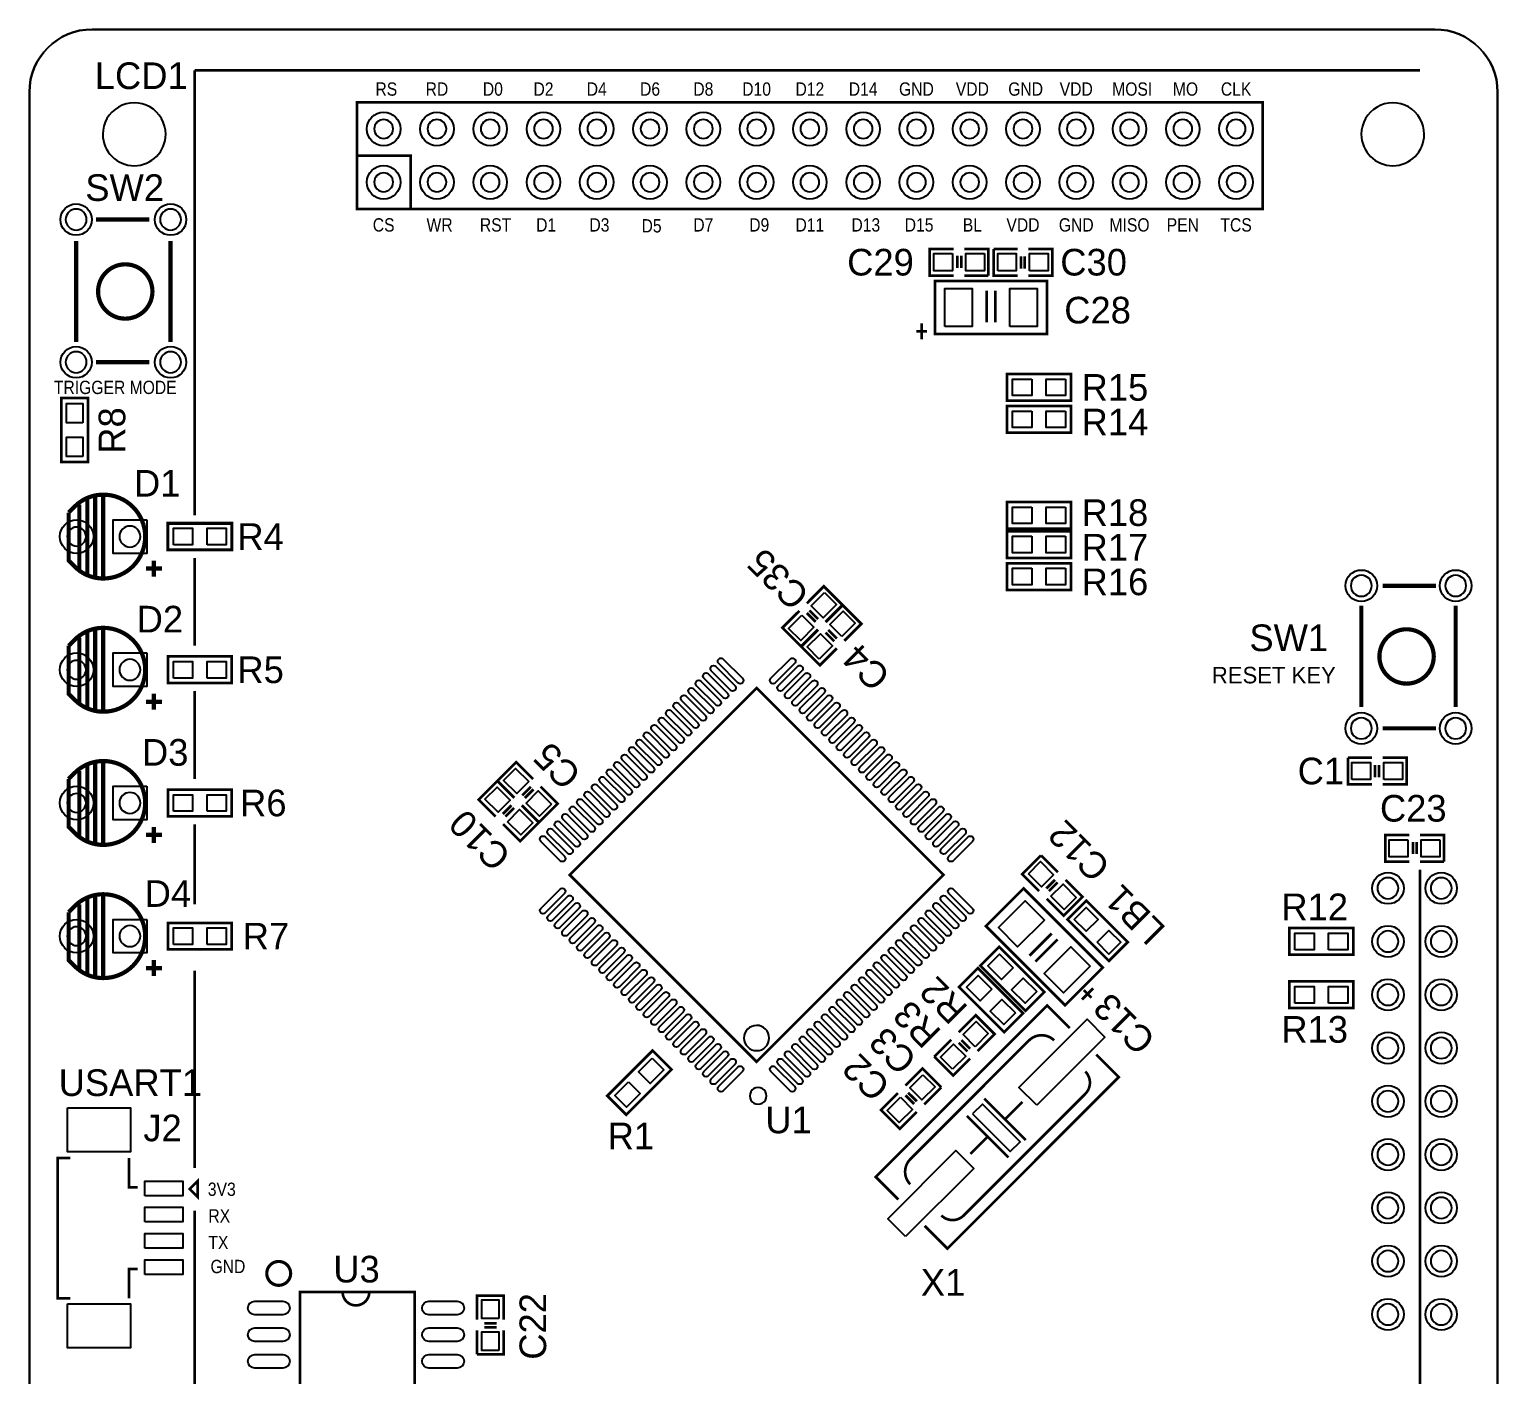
# Model space of a CAD drawing. Extents: x 0 to 70, y 0 to 100.
# Drawn here: x 0 to 70, y 35.9 to 100 of the extents above; entities that cross this region are included whole.
import ezdxf
from ezdxf.enums import TextEntityAlignment as Align

# ---------------------------------------------------------------- set-up
doc = ezdxf.new("R2010")
doc.units = 0
for name, color, linetype in [('BG_OUTLINE', 6, 'CONTINUOUS'), ('BO_SILKSCREEN_TOP', 7, 'CONTINUOUS'), ('PG_SILKSCREEN_TOP', 7, 'CONTINUOUS'), ('PIN_TOP', 12, 'CONTINUOUS'), ('RE_DISPLAY_TOP', 142, 'CONTINUOUS'), ('RE_SILKSCREEN_TOP', 7, 'CONTINUOUS')]:
    doc.layers.add(name, color=color, linetype=linetype)

msp = doc.modelspace()

# ---------------------------------------------------------------- linework, layer by layer
at = {"layer": 'BG_OUTLINE'}
for points in [[(2.99974, 99.9998, 0.414176), (0, 97.00006)], [(69.99986, 97.00006, 0.414185), (67.00012, 99.9998)], [(6.49986, 95.00108, 1.000127), (3.50012, 94.99854, 0.999873), (6.49986, 95.00108)], [(66.49974, 95.00108, 1.000127), (63.5, 94.99854, 0.999873), (66.49974, 95.00108)]]:
    msp.add_lwpolyline(points, format="xyb", dxfattribs=at)
msp.add_lwpolyline([(2.99974, 99.9998), (67.00012, 99.9998, -0.414185), (69.99986, 97.00006), (69.99986, 2.99974, -0.414172), (67.00012, 0), (2.99974, 0, -0.414163), (0, 2.99974), (0, 97.00006, -0.414176)], format="xyb", close=True, dxfattribs=at)
for points in [[(67.00012, 99.9998), (2.99974, 99.9998)], [(0, 97.00006), (0, 2.99974)], [(69.99986, 2.99974), (69.99986, 97.00006)]]:
    msp.add_lwpolyline(points, dxfattribs=at)
at = {"layer": 'PG_SILKSCREEN_TOP'}
for points, const_width in [([(7.874, 76.835), (7.874, 98.044)], 0.127), ([(7.874, 98.044), (66.294, 98.044)], 0.127), ([(15.621, 96.52), (58.801, 96.52), (58.801, 91.44), (15.621, 91.44), (15.621, 96.52)], 0.127), ([(15.621, 93.98), (18.18132, 93.98), (18.18132, 91.45016)], 0.127), ([(3.175, 90.932), (5.715, 90.932)], 0.20066), ([(2.23012, 85.09), (2.23012, 89.916)], 0.20066), ([(6.731, 89.916), (6.731, 85.09)], 0.20066), ([(44.069, 88.265), (42.926, 88.265), (42.926, 89.535), (44.069, 89.535)], 0.127), ([(44.2468, 88.6206), (44.2468, 89.2048)], 0.127), ([(44.4246, 88.6206), (44.4246, 89.2048)], 0.127), ([(44.577, 89.535), (45.72, 89.535), (45.72, 88.265)], 0.127), ([(47.117, 88.265), (45.974, 88.265), (45.974, 89.535)], 0.127), ([(45.974, 89.535), (47.117, 89.535)], 0.127), ([(47.2694, 89.1794), (47.2694, 88.5952)], 0.127), ([(47.4472, 89.1794), (47.4472, 88.5952)], 0.127), ([(47.625, 89.535), (48.768, 89.535), (48.768, 88.265), (47.625, 88.265)], 0.127), ([(45.72, 88.265), (44.577, 88.265)], 0.127), ([(43.18, 88.011), (48.514, 88.011), (48.514, 85.471), (43.18, 85.471), (43.18, 88.011)], 0.127), ([(45.64634, 87.5411), (45.64634, 86.03996)], 0.127), ([(46.04766, 87.5411), (46.04766, 86.03996)], 0.127), ([(42.291, 85.598), (42.799, 85.598)], 0.127), ([(42.545, 85.979), (42.545, 85.217)], 0.127), ([(5.715, 84.13242), (3.175, 84.13242)], 0.20066), ([(49.657, 82.296), (46.609, 82.296), (46.609, 83.566), (49.657, 83.566), (49.657, 82.296)], 0.127), ([(1.524, 79.375), (1.524, 82.423), (2.794, 82.423), (2.794, 79.375), (1.524, 79.375)], 0.127), ([(49.657, 80.772), (46.609, 80.772), (46.609, 82.042), (49.657, 82.042), (49.657, 80.772)], 0.127), ([(3.14198, 73.914), (3.14198, 77.724)], 0.20066), ([(3.52298, 73.82002), (3.52298, 77.81798)], 0.20066), ([(2.37998, 74.168), (2.37998, 77.343)], 0.20066), ([(2.76098, 74.041), (2.76098, 77.597)], 0.20066), ([(49.657, 76.2), (46.609, 76.2), (46.609, 77.47), (49.657, 77.47), (49.657, 76.2)], 0.127), ([(6.604, 76.454), (9.652, 76.454), (9.652, 75.184), (6.604, 75.184), (6.604, 76.454)], 0.1524), ([(49.657, 74.803), (46.609, 74.803), (46.609, 76.073), (49.657, 76.073), (49.657, 74.803)], 0.127), ([(6.31698, 74.295), (5.55498, 74.295)], 0.20066), ([(5.93598, 74.676), (5.93598, 73.914)], 0.20066), ([(7.874, 70.612), (7.874, 74.803)], 0.127), ([(49.657, 73.279), (46.609, 73.279), (46.609, 74.549), (49.657, 74.549), (49.657, 73.279)], 0.127), ([(37.06876, 72.63638), (37.87648, 73.44664), (38.77564, 72.54748)], 0.127), ([(64.516, 73.47458), (67.056, 73.47458)], 0.20066), ([(37.60724, 71.38162), (36.79952, 70.57136), (35.90036, 71.47052), (36.71062, 72.27824)], 0.127), ([(37.48278, 71.75754), (37.06876, 72.17156)], 0.127), ([(37.60724, 71.88454), (37.19322, 72.29602)], 0.127), ([(37.95776, 71.74738), (38.76548, 72.55764), (39.66464, 71.65848), (38.85438, 70.85076)], 0.127), ([(38.77564, 72.54748), (37.96538, 71.73976)], 0.127), ([(63.5, 67.691), (63.5, 72.517)], 0.20066), ([(68.00088, 72.517), (68.00088, 67.691)], 0.20066), ([(3.14198, 67.564), (3.14198, 71.374)], 0.20066), ([(3.52298, 67.47002), (3.52298, 71.46798)], 0.20066), ([(36.78936, 70.58152), (37.59962, 71.38924)], 0.127), ([(38.08222, 71.37146), (38.49624, 70.95744)], 0.127), ([(2.37998, 67.818), (2.37998, 70.993)], 0.20066), ([(2.76098, 67.691), (2.76098, 71.247)], 0.20066), ([(37.95776, 71.24446), (38.37178, 70.83298)], 0.127), ([(6.604, 70.104), (9.652, 70.104), (9.652, 68.834), (6.604, 68.834), (6.604, 70.104)], 0.127), ([(38.49624, 70.49262), (37.68852, 69.68236), (36.78936, 70.58152)], 0.127), ([(34.671, 68.59778), (25.76322, 59.69), (34.671, 50.78222), (43.57878, 59.69), (34.671, 68.59778)], 0.127), ([(6.31698, 67.945), (5.55498, 67.945)], 0.20066), ([(5.93598, 68.326), (5.93598, 67.564)], 0.20066), ([(7.874, 64.262), (7.874, 68.453)], 0.127), ([(67.056, 66.675), (64.516, 66.675)], 0.20066), ([(3.14198, 61.214), (3.14198, 65.024)], 0.20066), ([(3.52298, 61.12002), (3.52298, 65.11798)], 0.20066), ([(23.12162, 63.35776), (22.31136, 64.16548), (23.21052, 65.06464), (24.01824, 64.25438)], 0.127), ([(64.008, 64.008), (62.865, 64.008), (62.865, 65.278)], 0.127), ([(62.865, 65.278), (64.008, 65.278)], 0.127), ([(64.516, 65.278), (65.659, 65.278), (65.659, 64.008), (64.516, 64.008)], 0.127), ([(2.37998, 61.468), (2.37998, 64.643)], 0.20066), ([(2.76098, 61.341), (2.76098, 64.897)], 0.20066), ([(64.1604, 64.9224), (64.1604, 64.3382)], 0.127), ([(64.3382, 64.9224), (64.3382, 64.3382)], 0.127), ([(6.604, 63.754), (9.652, 63.754), (9.652, 62.484), (6.604, 62.484), (6.604, 63.754)], 0.127), ([(22.23262, 62.46876), (21.42236, 63.27648), (22.32152, 64.17564)], 0.127), ([(22.32152, 64.17564), (23.12924, 63.36538)], 0.127), ([(23.49754, 63.48222), (23.91156, 63.89624)], 0.127), ([(23.62454, 63.35776), (24.03602, 63.77178)], 0.127), ([(24.37638, 63.89624), (25.18664, 63.08852), (24.28748, 62.18936)], 0.127), ([(22.98446, 63.00724), (22.57298, 62.59322)], 0.127), ([(23.48738, 63.00724), (24.29764, 62.19952), (23.39848, 61.30036), (22.59076, 62.11062)], 0.127), ([(24.28748, 62.18936), (23.47976, 62.99962)], 0.127), ([(23.11146, 62.88278), (22.69744, 62.46876)], 0.127), ([(6.31698, 61.595), (5.55498, 61.595)], 0.20066), ([(5.93598, 61.976), (5.93598, 61.214)], 0.20066), ([(7.874, 58.293), (7.874, 62.103)], 0.127), ([(65.786, 60.325), (64.643, 60.325), (64.643, 61.595), (65.786, 61.595)], 0.127), ([(66.294, 61.595), (67.437, 61.595), (67.437, 60.325)], 0.127), ([(65.9638, 60.6806), (65.9638, 61.2648)], 0.127), ([(66.1416, 60.6806), (66.1416, 61.2648)], 0.127), ([(48.14062, 58.91276), (47.33036, 59.72048), (48.22952, 60.61964)], 0.127), ([(48.22952, 60.61964), (49.03724, 59.80938)], 0.127), ([(67.437, 60.325), (66.294, 60.325)], 0.127), ([(48.89246, 59.45124), (48.48098, 59.03722)], 0.127), ([(49.39538, 59.45124), (50.20564, 58.64352), (49.30648, 57.74436), (48.49876, 58.55462)], 0.127), ([(66.294, 59.944), (66.294, 28.194)], 0.127), ([(3.52298, 54.77002), (3.52298, 58.76798)], 0.20066), ([(49.37506, 53.47716), (45.60316, 57.24906), (47.39894, 59.04484), (51.17084, 55.27294), (49.37506, 53.47716)], 0.127), ([(49.01946, 59.32678), (48.60544, 58.91276)], 0.127), ([(2.37998, 55.118), (2.37998, 58.293)], 0.20066), ([(2.76098, 54.991), (2.76098, 58.547)], 0.20066), ([(3.14198, 54.864), (3.14198, 58.674)], 0.20066), ([(49.48936, 57.56148), (51.46548, 55.58536), (52.36464, 56.48452), (50.38852, 58.46064), (49.48936, 57.56148)], 0.127), ([(6.604, 57.404), (9.652, 57.404), (9.652, 56.134), (6.604, 56.134), (6.604, 57.404)], 0.127), ([(47.67834, 55.83682), (48.74006, 56.89854)], 0.127), ([(60.071, 57.15), (63.119, 57.15), (63.119, 55.88), (60.071, 55.88), (60.071, 57.15)], 0.127), ([(47.49038, 53.21046), (45.33646, 55.36438), (46.23562, 56.26354), (48.38954, 54.10962), (47.49038, 53.21046)], 0.127), ([(47.96282, 55.55234), (49.02454, 56.61406)], 0.127), ([(6.31698, 55.245), (5.55498, 55.245)], 0.20066), ([(5.93598, 55.626), (5.93598, 54.864)], 0.20066), ([(46.47438, 52.19446), (44.32046, 54.34838), (45.21962, 55.24754), (47.37354, 53.09362), (46.47438, 52.19446)], 0.127), ([(7.874, 45.72), (7.874, 55.118)], 0.127), ([(60.071, 54.61), (63.119, 54.61), (63.119, 53.34), (60.071, 53.34), (60.071, 54.61)], 0.127), ([(50.18278, 53.7464), (50.72126, 54.28488)], 0.127), ([(50.63236, 53.8353), (50.27168, 54.19598)], 0.127), ([(41.43248, 44.21124), (40.35298, 45.29074), (48.5267, 53.46192), (49.60366, 52.38496)], 0.127), ([(44.30776, 52.18938), (45.11548, 52.99964), (46.01464, 52.10048), (45.20438, 51.29276)], 0.127), ([(43.13936, 51.02352), (43.94962, 51.83124)], 0.127), ([(44.43222, 51.81346), (44.84624, 51.39944)], 0.127), ([(30.60954, 50.41138), (28.45562, 48.25746), (27.55646, 49.15662), (29.71038, 51.31054), (30.60954, 50.41138)], 0.127), ([(50.86096, 51.12766), (51.93792, 50.0507), (43.76674, 41.87698), (42.68724, 42.95648)], 0.127), ([(44.30776, 51.68646), (44.72178, 51.27498)], 0.127), ([(41.76776, 49.64938), (42.57548, 50.45964), (43.47464, 49.56048)], 0.127), ([(44.84624, 50.93462), (44.03852, 50.12436), (43.13936, 51.02352)], 0.127), ([(42.30624, 48.39462), (41.49852, 47.58436), (40.59936, 48.48352), (41.40962, 49.29124)], 0.127), ([(42.18178, 48.77054), (41.76776, 49.18456)], 0.127), ([(42.30624, 48.89754), (41.89222, 49.30902)], 0.127), ([(43.47464, 49.56048), (42.66438, 48.75276)], 0.127), ([(47.50308, 47.05096), (45.52696, 49.02708)], 0.127), ([(47.34052, 48.86452), (46.51502, 48.03902)], 0.127), ([(44.69892, 48.19904), (46.67504, 46.22292)], 0.127), ([(44.86148, 46.38548), (45.68698, 47.21098)], 0.127), ([(1.9558, 46.20006), (1.35636, 46.20006), (1.35636, 39.49954), (1.9558, 39.49954)], 0.127), ([(5.1562, 44.79798), (4.75488, 44.79798), (4.75488, 46.20006)], 0.127), ([(8.02386, 45.0977), (8.02386, 44.3357), (7.64286, 44.7167), (8.02386, 45.0977)], 0.127), ([(7.874, 33.655), (7.874, 43.688)], 0.127), ([(5.1562, 40.89908), (4.75488, 40.89908), (4.75488, 39.49954)], 0.127), ([(13.2842, 34.4678), (18.3642, 34.4678), (18.3642, 39.8018), (12.9032, 39.8018), (12.9032, 34.4678), (13.2842, 34.4678)], 0.127), ([(21.336, 38.481), (21.336, 39.624), (22.606, 39.624), (22.606, 38.481)], 0.127), ([(22.606, 37.973), (22.606, 36.83), (21.336, 36.83)], 0.127), ([(21.336, 36.83), (21.336, 37.973)], 0.127), ([(21.6916, 38.3032), (22.2758, 38.3032)], 0.127), ([(21.6916, 38.1254), (22.2758, 38.1254)], 0.127)]:
    msp.add_lwpolyline(points, dxfattribs=dict(at, const_width=const_width))
for points, const_width in [([(5.8674, 87.503, 1), (3.2766, 87.503, 1), (5.8674, 87.503)], 0.20066), ([(1.87198, 76.962), (1.87198, 74.676), (2.16662, 74.38136, 0.199066), (3.52298, 73.82002, 1), (3.52298, 77.81798, 0.199066), (2.16662, 77.25664), (1.87198, 76.962)], 0.20066), ([(1.87198, 70.612), (1.87198, 68.326), (2.16662, 68.03136, 0.199066), (3.52298, 67.47002, 1), (3.52298, 71.46798, 0.199066), (2.16662, 70.90664), (1.87198, 70.612)], 0.20066), ([(66.9544, 70.104, 1), (64.3636, 70.104, 1), (66.9544, 70.104)], 0.20066), ([(1.87198, 64.262), (1.87198, 61.976), (2.16662, 61.68136, 0.199066), (3.52298, 61.12002, 1), (3.52298, 65.11798, 0.199066), (2.16662, 64.55664), (1.87198, 64.262)], 0.20066), ([(1.87198, 57.912), (1.87198, 55.626), (2.16662, 55.33136, 0.199066), (3.52298, 54.77002, 1), (3.52298, 58.76798, 0.199066), (2.16662, 58.20664), (1.87198, 57.912)], 0.20066), ([(41.9989, 44.93768, -0.414126), (42.00144, 46.1391), (47.65548, 51.79568, -0.413992), (48.8569, 51.79822)], 0.127), ([(43.4848, 43.45178, 0.414597), (44.54652, 43.45432), (50.3428, 49.25314, 0.413978), (50.3428, 50.31232)], 0.127), ([(12.45616, 40.6908, 1), (11.31824, 40.6908, 1), (12.45616, 40.6908)], 0.14986), ([(14.9352, 39.8018, 0.618034), (15.9512, 39.2938)], 0.127), ([(15.9512, 39.2938, 0.236068), (16.2052, 39.8018)], 0.127)]:
    msp.add_lwpolyline(points, format="xyb", dxfattribs=dict(at, const_width=const_width))
for points in [[(35.27298, 51.91252, 1), (34.06902, 51.911131, 1)], [(35.1409, 49.15408, 1), (34.342521, 49.154138, 1)]]:
    msp.add_lwpolyline(points, format="xyb", close=True, dxfattribs=at)
msp.add_lwpolyline([(44.9707, 48.29048), (46.76648, 46.4947), (47.2313, 46.95952), (45.43552, 48.7553)], close=True, dxfattribs=at)
at = {"layer": 'PIN_TOP'}
for points in [[(44.0055, 89.3064), (44.0055, 88.4936), (43.1165, 88.4936), (43.1165, 89.3064)], [(45.5295, 89.3064), (45.5295, 88.4936), (44.6405, 88.4936), (44.6405, 89.3064)], [(46.1645, 88.4936), (46.1645, 89.3064), (47.0535, 89.3064), (47.0535, 88.4936)], [(47.6885, 88.4936), (47.6885, 89.3064), (48.5775, 89.3064), (48.5775, 88.4936)], [(43.64736, 85.8393), (43.64736, 87.64016), (44.94784, 87.64016), (44.94784, 85.8393)], [(46.74616, 85.8393), (46.74616, 87.64016), (48.04664, 87.64016), (48.04664, 85.8393)], [(47.7901, 83.3247), (47.7901, 82.5373), (46.8757, 82.5373), (46.8757, 83.3247)], [(49.3903, 83.3247), (49.3903, 82.5373), (48.4759, 82.5373), (48.4759, 83.3247)], [(2.5527, 81.2419), (1.7653, 81.2419), (1.7653, 82.1563), (2.5527, 82.1563)], [(47.7901, 81.8007), (47.7901, 81.0133), (46.8757, 81.0133), (46.8757, 81.8007)], [(49.3903, 81.8007), (49.3903, 81.0133), (48.4759, 81.0133), (48.4759, 81.8007)], [(2.5527, 79.6417), (1.7653, 79.6417), (1.7653, 80.5561), (2.5527, 80.5561)], [(47.7901, 77.2287), (47.7901, 76.4413), (46.8757, 76.4413), (46.8757, 77.2287)], [(49.3903, 77.2287), (49.3903, 76.4413), (48.4759, 76.4413), (48.4759, 77.2287)], [(5.59308, 76.6191), (5.59308, 75.0189), (3.99288, 75.0189), (3.99288, 76.6191)], [(6.8707, 75.4253), (6.8707, 76.2127), (7.7851, 76.2127), (7.7851, 75.4253)], [(8.4709, 75.4253), (8.4709, 76.2127), (9.3853, 76.2127), (9.3853, 75.4253)], [(47.7901, 75.8317), (47.7901, 75.0443), (46.8757, 75.0443), (46.8757, 75.8317)], [(49.3903, 75.8317), (49.3903, 75.0443), (48.4759, 75.0443), (48.4759, 75.8317)], [(47.7901, 74.3077), (47.7901, 73.5203), (46.8757, 73.5203), (46.8757, 74.3077)], [(49.3903, 74.3077), (49.3903, 73.5203), (48.4759, 73.5203), (48.4759, 74.3077)], [(37.903421, 73.149157), (38.478157, 72.574421), (37.849539, 71.945803), (37.274803, 72.520539)], [(38.738539, 71.056803), (38.163803, 71.631539), (38.792421, 72.260157), (39.367157, 71.685421)], [(36.826461, 72.072197), (37.401197, 71.497461), (36.772579, 70.868843), (36.197843, 71.443579)], [(37.661579, 69.979843), (37.086843, 70.554579), (37.715461, 71.183197), (38.290197, 70.608461)], [(5.59308, 70.2691), (5.59308, 68.6689), (3.99288, 68.6689), (3.99288, 70.2691)], [(6.8707, 69.0753), (6.8707, 69.8627), (7.7851, 69.8627), (7.7851, 69.0753)], [(8.4709, 69.0753), (8.4709, 69.8627), (9.3853, 69.8627), (9.3853, 69.0753)], [(23.812197, 64.138539), (23.237461, 63.563803), (22.608843, 64.192421), (23.183579, 64.767157)], [(63.0555, 64.2366), (63.0555, 65.0494), (63.9445, 65.0494), (63.9445, 64.2366)], [(64.5795, 64.2366), (64.5795, 65.0494), (65.4685, 65.0494), (65.4685, 64.2366)], [(5.59308, 63.9191), (5.59308, 62.3189), (3.99288, 62.3189), (3.99288, 63.9191)], [(21.719843, 63.303421), (22.294579, 63.878157), (22.923197, 63.249539), (22.348461, 62.674803)], [(6.8707, 62.7253), (6.8707, 63.5127), (7.7851, 63.5127), (7.7851, 62.7253)], [(8.4709, 62.7253), (8.4709, 63.5127), (9.3853, 63.5127), (9.3853, 62.7253)], [(24.889157, 63.061579), (24.314421, 62.486843), (23.685803, 63.115461), (24.260539, 63.690197)], [(22.796803, 62.226461), (23.371539, 62.801197), (24.000157, 62.172579), (23.425421, 61.597843)], [(65.7225, 61.3664), (65.7225, 60.5536), (64.8335, 60.5536), (64.8335, 61.3664)], [(67.2465, 61.3664), (67.2465, 60.5536), (66.3575, 60.5536), (66.3575, 61.3664)], [(47.627843, 59.747421), (48.202579, 60.322157), (48.831197, 59.693539), (48.256461, 59.118803)], [(48.704803, 58.670461), (49.279539, 59.245197), (49.908157, 58.616579), (49.333421, 58.041843)], [(48.388749, 57.532651), (47.115349, 56.259251), (46.195771, 57.178829), (47.469171, 58.452229)], [(49.817684, 57.56656), (50.38344, 58.132316), (50.949196, 57.56656), (50.38344, 57.000804)], [(5.59308, 57.5691), (5.59308, 55.9689), (3.99288, 55.9689), (3.99288, 57.5691)], [(6.8707, 56.3753), (6.8707, 57.1627), (7.7851, 57.1627), (7.7851, 56.3753)], [(8.4709, 56.3753), (8.4709, 57.1627), (9.3853, 57.1627), (9.3853, 56.3753)], [(50.904804, 56.47944), (51.47056, 57.045196), (52.036316, 56.47944), (51.47056, 55.913684)], [(60.3377, 56.1213), (60.3377, 56.9087), (61.2521, 56.9087), (61.2521, 56.1213)], [(61.9379, 56.1213), (61.9379, 56.9087), (62.8523, 56.9087), (62.8523, 56.1213)], [(50.578229, 55.343171), (49.304829, 54.069771), (48.385251, 54.989349), (49.658651, 56.262749)], [(46.898257, 55.258519), (46.341481, 54.701743), (45.694903, 55.348321), (46.251679, 55.905097)], [(45.882257, 54.242519), (45.325481, 53.685743), (44.678903, 54.332321), (45.235679, 54.889097)], [(48.031097, 54.125679), (47.474321, 53.568903), (46.827743, 54.215481), (47.384519, 54.772257)], [(60.3377, 53.5813), (60.3377, 54.3687), (61.2521, 54.3687), (61.2521, 53.5813)], [(61.9379, 53.5813), (61.9379, 54.3687), (62.8523, 54.3687), (62.8523, 53.5813)], [(47.015097, 53.109679), (46.458321, 52.552903), (45.811743, 53.199481), (46.368519, 53.756257)], [(45.088539, 51.498803), (44.513803, 52.073539), (45.142421, 52.702157), (45.717157, 52.127421)], [(48.027824, 48.704088), (47.180088, 49.551824), (50.432736, 52.804472), (51.280472, 51.956736)], [(44.011579, 50.421843), (43.436843, 50.996579), (44.065461, 51.625197), (44.640197, 51.050461)], [(29.694321, 50.952097), (30.251097, 50.395321), (29.604519, 49.748743), (29.047743, 50.305519)], [(28.561481, 49.819257), (29.118257, 49.262481), (28.471679, 48.615903), (27.914903, 49.172679)], [(42.602421, 50.162157), (43.177157, 49.587421), (42.548539, 48.958803), (41.973803, 49.533539)], [(41.525461, 49.085197), (42.100197, 48.510461), (41.471579, 47.881843), (40.896843, 48.456579)], [(1.81483, 48.59147), (4.81457, 48.59147), (4.81457, 46.49089), (1.81483, 46.49089)], [(41.769264, 42.445528), (40.921528, 43.293264), (44.174176, 46.545912), (45.021912, 45.698176)], [(5.5118, 44.38904), (5.5118, 45.09008), (7.31266, 45.09008), (7.31266, 44.38904)], [(5.5118, 43.1419), (5.5118, 43.84294), (7.31266, 43.84294), (7.31266, 43.1419)], [(5.5118, 41.88968), (5.5118, 42.59072), (7.31266, 42.59072), (7.31266, 41.88968)], [(5.5118, 40.64), (5.5118, 41.34104), (7.31266, 41.34104), (7.31266, 40.64)], [(1.81483, 39.24173), (4.81457, 39.24173), (4.81457, 37.14115), (1.81483, 37.14115)], [(22.3774, 38.5445), (21.5646, 38.5445), (21.5646, 39.4335), (22.3774, 39.4335)], [(22.3774, 37.0205), (21.5646, 37.0205), (21.5646, 37.9095), (22.3774, 37.9095)]]:
    msp.add_lwpolyline(points, close=True, dxfattribs=at)
for points in [[(33.075118, 69.981416), (33.994696, 69.061838, -1), (33.782762, 68.849904), (32.863184, 69.769482, -1)], [(35.347304, 69.061838), (36.266882, 69.981416, -1), (36.478816, 69.769482), (35.559238, 68.849904, -1)], [(32.368998, 69.275296), (33.288576, 68.355718, -1), (33.076642, 68.143784), (32.157064, 69.063362, -1)], [(32.722058, 69.628356), (33.641636, 68.708778, -1), (33.429702, 68.496844), (32.510124, 69.416422, -1)], [(35.700364, 68.708778), (36.619942, 69.628356, -1), (36.831876, 69.416422), (35.912298, 68.496844, -1)], [(36.053424, 68.355718), (36.973002, 69.275296, -1), (37.184936, 69.063362), (36.265358, 68.143784, -1)], [(31.662878, 68.566636), (32.582456, 67.647058, -1), (32.370522, 67.435124), (31.450944, 68.354702, -1)], [(32.015938, 68.922236), (32.935516, 68.002658, -1), (32.723582, 67.790724), (31.804004, 68.710302, -1)], [(36.406484, 68.002658), (37.326062, 68.922236, -1), (37.537996, 68.710302), (36.618418, 67.790724, -1)], [(36.759544, 67.647058), (37.679122, 68.566636, -1), (37.891056, 68.354702), (36.971478, 67.435124, -1)], [(30.954218, 67.860516), (31.873796, 66.940938, -1), (31.661862, 66.729004), (30.742284, 67.648582, -1)], [(31.309818, 68.213576), (32.229396, 67.293998, -1), (32.017462, 67.082064), (31.097884, 68.001642, -1)], [(37.112604, 67.293998), (38.032182, 68.213576, -1), (38.244116, 68.001642), (37.324538, 67.082064, -1)], [(37.468204, 66.940938), (38.387782, 67.860516, -1), (38.599716, 67.648582), (37.680138, 66.729004, -1)], [(30.601158, 67.507456), (31.520736, 66.587878, -1), (31.308802, 66.375944), (30.389224, 67.295522, -1)], [(37.821264, 66.587878), (38.740842, 67.507456, -1), (38.952776, 67.295522), (38.033198, 66.375944, -1)], [(29.895038, 66.801336), (30.814616, 65.881758, -1), (30.602682, 65.669824), (29.683104, 66.589402, -1)], [(30.248098, 67.151856), (31.167676, 66.232278, -1), (30.955742, 66.020344), (30.036164, 66.939922, -1)], [(38.174324, 66.232278), (39.093902, 67.151856, -1), (39.305836, 66.939922), (38.386258, 66.020344, -1)], [(38.527384, 65.881758), (39.446962, 66.801336, -1), (39.658896, 66.589402), (38.739318, 65.669824, -1)], [(29.188918, 66.092676), (30.108496, 65.173098, -1), (29.896562, 64.961164), (28.976984, 65.880742, -1)], [(29.541978, 66.445736), (30.461556, 65.526158, -1), (30.249622, 65.314224), (29.330044, 66.233802, -1)], [(38.880444, 65.526158), (39.800022, 66.445736, -1), (40.011956, 66.233802), (39.092378, 65.314224, -1)], [(39.233504, 65.173098), (40.153082, 66.092676, -1), (40.365016, 65.880742), (39.445438, 64.961164, -1)], [(28.480258, 65.384016), (29.399836, 64.464438, -1), (29.187902, 64.252504), (28.268324, 65.172082, -1)], [(28.833318, 65.739616), (29.752896, 64.820038, -1), (29.540962, 64.608104), (28.621384, 65.527682, -1)], [(39.589104, 64.820038), (40.508682, 65.739616, -1), (40.720616, 65.527682), (39.801038, 64.608104, -1)], [(39.942164, 64.464438), (40.861742, 65.384016, -1), (41.073676, 65.172082), (40.154098, 64.252504, -1)], [(27.771598, 64.677896), (28.691176, 63.758318, -1), (28.479242, 63.546384), (27.559664, 64.465962, -1)], [(28.127198, 65.030956), (29.046776, 64.111378, -1), (28.834842, 63.899444), (27.915264, 64.819022, -1)], [(40.295224, 64.111378), (41.214802, 65.030956, -1), (41.426736, 64.819022), (40.507158, 63.899444, -1)], [(40.650824, 63.758318), (41.570402, 64.677896, -1), (41.782336, 64.465962), (40.862758, 63.546384, -1)], [(27.065478, 63.971776), (27.985056, 63.052198, -1), (27.773122, 62.840264), (26.853544, 63.759842, -1)], [(27.421078, 64.324836), (28.340656, 63.405258, -1), (28.128722, 63.193324), (27.209144, 64.112902, -1)], [(41.001344, 63.405258), (41.920922, 64.324836, -1), (42.132856, 64.112902), (41.213278, 63.193324, -1)], [(41.356944, 63.052198), (42.276522, 63.971776, -1), (42.488456, 63.759842), (41.568878, 62.840264, -1)], [(26.359358, 63.263116), (27.278936, 62.343538, -1), (27.067002, 62.131604), (26.147424, 63.051182, -1)], [(26.712418, 63.618716), (27.631996, 62.699138, -1), (27.420062, 62.487204), (26.500484, 63.406782, -1)], [(41.710004, 62.699138), (42.629582, 63.618716, -1), (42.841516, 63.406782), (41.921938, 62.487204, -1)], [(42.063064, 62.343538), (42.982642, 63.263116, -1), (43.194576, 63.051182), (42.274998, 62.131604, -1)], [(25.650698, 62.556996), (26.570276, 61.637418, -1), (26.358342, 61.425484), (25.438764, 62.345062, -1)], [(26.006298, 62.910056), (26.925876, 61.990478, -1), (26.713942, 61.778544), (25.794364, 62.698122, -1)], [(42.416124, 61.990478), (43.335702, 62.910056, -1), (43.547636, 62.698122), (42.628058, 61.778544, -1)], [(42.771724, 61.637418), (43.691302, 62.556996, -1), (43.903236, 62.345062), (42.983658, 61.425484, -1)], [(24.944578, 61.850876), (25.864156, 60.931298, -1), (25.652222, 60.719364), (24.732644, 61.638942, -1)], [(25.297638, 62.203936), (26.217216, 61.284358, -1), (26.005282, 61.072424), (25.085704, 61.992002, -1)], [(43.124784, 61.284358), (44.044362, 62.203936, -1), (44.256296, 61.992002), (43.336718, 61.072424, -1)], [(43.477844, 60.931298), (44.397422, 61.850876, -1), (44.609356, 61.638942), (43.689778, 60.719364, -1)], [(24.591518, 61.497816), (25.511096, 60.578238, -1), (25.299162, 60.366304), (24.379584, 61.285882, -1)], [(43.830904, 60.578238), (44.750482, 61.497816, -1), (44.962416, 61.285882), (44.042838, 60.366304, -1)], [(24.379584, 58.094118), (25.299162, 59.013696, -1), (25.511096, 58.801762), (24.591518, 57.882184, -1)], [(44.042838, 59.013696), (44.962416, 58.094118, -1), (44.750482, 57.882184), (43.830904, 58.801762, -1)], [(24.732644, 57.741058), (25.652222, 58.660636, -1), (25.864156, 58.448702), (24.944578, 57.529124, -1)], [(25.085704, 57.387998), (26.005282, 58.307576, -1), (26.217216, 58.095642), (25.297638, 57.176064, -1)], [(43.336718, 58.307576), (44.256296, 57.387998, -1), (44.044362, 57.176064), (43.124784, 58.095642, -1)], [(43.689778, 58.660636), (44.609356, 57.741058, -1), (44.397422, 57.529124), (43.477844, 58.448702, -1)], [(25.438764, 57.034938), (26.358342, 57.954516, -1), (26.570276, 57.742582), (25.650698, 56.823004, -1)], [(25.794364, 56.681878), (26.713942, 57.601456, -1), (26.925876, 57.389522), (26.006298, 56.469944, -1)], [(42.628058, 57.601456), (43.547636, 56.681878, -1), (43.335702, 56.469944), (42.416124, 57.389522, -1)], [(42.983658, 57.954516), (43.903236, 57.034938, -1), (43.691302, 56.823004), (42.771724, 57.742582, -1)], [(26.147424, 56.328818), (27.067002, 57.248396, -1), (27.278936, 57.036462), (26.359358, 56.116884, -1)], [(26.500484, 55.973218), (27.420062, 56.892796, -1), (27.631996, 56.680862), (26.712418, 55.761284, -1)], [(41.921938, 56.892796), (42.841516, 55.973218, -1), (42.629582, 55.761284), (41.710004, 56.680862, -1)], [(42.274998, 57.248396), (43.194576, 56.328818, -1), (42.982642, 56.116884), (42.063064, 57.036462, -1)], [(26.853544, 55.620158), (27.773122, 56.539736, -1), (27.985056, 56.327802), (27.065478, 55.408224, -1)], [(27.209144, 55.267098), (28.128722, 56.186676, -1), (28.340656, 55.974742), (27.421078, 55.055164, -1)], [(41.213278, 56.186676), (42.132856, 55.267098, -1), (41.920922, 55.055164), (41.001344, 55.974742, -1)], [(41.568878, 56.539736), (42.488456, 55.620158, -1), (42.276522, 55.408224), (41.356944, 56.327802, -1)], [(27.559664, 54.914038), (28.479242, 55.833616, -1), (28.691176, 55.621682), (27.771598, 54.702104, -1)], [(27.915264, 54.560978), (28.834842, 55.480556, -1), (29.046776, 55.268622), (28.127198, 54.349044, -1)], [(40.507158, 55.480556), (41.426736, 54.560978, -1), (41.214802, 54.349044), (40.295224, 55.268622, -1)], [(40.862758, 55.833616), (41.782336, 54.914038, -1), (41.570402, 54.702104), (40.650824, 55.621682, -1)], [(28.268324, 54.207918), (29.187902, 55.127496, -1), (29.399836, 54.915562), (28.480258, 53.995984, -1)], [(28.621384, 53.852318), (29.540962, 54.771896, -1), (29.752896, 54.559962), (28.833318, 53.640384, -1)], [(39.801038, 54.771896), (40.720616, 53.852318, -1), (40.508682, 53.640384), (39.589104, 54.559962, -1)], [(40.154098, 55.127496), (41.073676, 54.207918, -1), (40.861742, 53.995984), (39.942164, 54.915562, -1)], [(28.976984, 53.499258), (29.896562, 54.418836, -1), (30.108496, 54.206902), (29.188918, 53.287324, -1)], [(29.330044, 53.146198), (30.249622, 54.065776, -1), (30.461556, 53.853842), (29.541978, 52.934264, -1)], [(39.092378, 54.065776), (40.011956, 53.146198, -1), (39.800022, 52.934264), (38.880444, 53.853842, -1)], [(39.445438, 54.418836), (40.365016, 53.499258, -1), (40.153082, 53.287324), (39.233504, 54.206902, -1)], [(29.683104, 52.790598), (30.602682, 53.710176, -1), (30.814616, 53.498242), (29.895038, 52.578664, -1)], [(30.036164, 52.440078), (30.955742, 53.359656, -1), (31.167676, 53.147722), (30.248098, 52.228144, -1)], [(38.386258, 53.359656), (39.305836, 52.440078, -1), (39.093902, 52.228144), (38.174324, 53.147722, -1)], [(38.739318, 53.710176), (39.658896, 52.790598, -1), (39.446962, 52.578664), (38.527384, 53.498242, -1)], [(30.389224, 52.084478), (31.308802, 53.004056, -1), (31.520736, 52.792122), (30.601158, 51.872544, -1)], [(30.742284, 51.731418), (31.661862, 52.650996, -1), (31.873796, 52.439062), (30.954218, 51.519484, -1)], [(37.680138, 52.650996), (38.599716, 51.731418, -1), (38.387782, 51.519484), (37.468204, 52.439062, -1)], [(38.033198, 53.004056), (38.952776, 52.084478, -1), (38.740842, 51.872544), (37.821264, 52.792122, -1)], [(31.097884, 51.378358), (32.017462, 52.297936, -1), (32.229396, 52.086002), (31.309818, 51.166424, -1)], [(31.450944, 51.025298), (32.370522, 51.944876, -1), (32.582456, 51.732942), (31.662878, 50.813364, -1)], [(36.971478, 51.944876), (37.891056, 51.025298, -1), (37.679122, 50.813364), (36.759544, 51.732942, -1)], [(37.324538, 52.297936), (38.244116, 51.378358, -1), (38.032182, 51.166424), (37.112604, 52.086002, -1)], [(31.804004, 50.669698), (32.723582, 51.589276, -1), (32.935516, 51.377342), (32.015938, 50.457764, -1)], [(32.157064, 50.316638), (33.076642, 51.236216, -1), (33.288576, 51.024282), (32.368998, 50.104704, -1)], [(36.265358, 51.236216), (37.184936, 50.316638, -1), (36.973002, 50.104704), (36.053424, 51.024282, -1)], [(36.618418, 51.589276), (37.537996, 50.669698, -1), (37.326062, 50.457764), (36.406484, 51.377342, -1)], [(32.510124, 49.963578), (33.429702, 50.883156, -1), (33.641636, 50.671222), (32.722058, 49.751644, -1)], [(32.863184, 49.610518), (33.782762, 50.530096, -1), (33.994696, 50.318162), (33.075118, 49.398584, -1)], [(35.559238, 50.530096), (36.478816, 49.610518, -1), (36.266882, 49.398584), (35.347304, 50.318162, -1)], [(35.912298, 50.883156), (36.831876, 49.963578, -1), (36.619942, 49.751644), (35.700364, 50.671222, -1)], [(12.09167, 38.71468), (10.74293, 38.71468, -1), (10.74293, 39.36492), (12.09167, 39.36492, -1)], [(20.39747, 38.71468), (19.04873, 38.71468, -1), (19.04873, 39.36492), (20.39747, 39.36492, -1)], [(12.09167, 37.44468), (10.74293, 37.44468, -1), (10.74293, 38.09492), (12.09167, 38.09492, -1)], [(20.39747, 37.44468), (19.04873, 37.44468, -1), (19.04873, 38.09492), (20.39747, 38.09492, -1)], [(12.09167, 36.17468), (10.74293, 36.17468, -1), (10.74293, 36.82492), (12.09167, 36.82492, -1)], [(20.39747, 36.17468), (19.04873, 36.17468, -1), (19.04873, 36.82492), (20.39747, 36.82492, -1)]]:
    msp.add_lwpolyline(points, format="xyb", close=True, dxfattribs=at)
for centre, radius in [((16.891, 95.25), 0.8001), ((19.431, 95.25), 0.8001), ((21.971, 95.25), 0.8001), ((24.511, 95.25), 0.8001), ((27.051, 95.25), 0.8001), ((29.591, 95.25), 0.8001), ((32.131, 95.25), 0.8001), ((34.671, 95.25), 0.8001), ((37.211, 95.25), 0.8001), ((39.751, 95.25), 0.8001), ((42.291, 95.25), 0.8001), ((44.831, 95.25), 0.8001), ((47.371, 95.25), 0.8001), ((49.911, 95.25), 0.8001), ((52.451, 95.25), 0.8001), ((54.991, 95.25), 0.8001), ((57.531, 95.25), 0.8001), ((16.891, 92.71), 0.8001), ((19.431, 92.71), 0.8001), ((21.971, 92.71), 0.8001), ((24.511, 92.71), 0.8001), ((27.051, 92.71), 0.8001), ((29.591, 92.71), 0.8001), ((32.131, 92.71), 0.8001), ((34.671, 92.71), 0.8001), ((37.211, 92.71), 0.8001), ((39.751, 92.71), 0.8001), ((42.291, 92.71), 0.8001), ((44.831, 92.71), 0.8001), ((47.371, 92.71), 0.8001), ((49.911, 92.71), 0.8001), ((52.451, 92.71), 0.8001), ((54.991, 92.71), 0.8001), ((57.531, 92.71), 0.8001), ((2.23012, 90.932), 0.75057), ((6.731, 90.932), 0.75057), ((2.23012, 84.13242), 0.75057), ((6.731, 84.13242), 0.75057), ((2.25298, 75.819), 0.8001), ((63.5, 73.47458), 0.75057), ((68.00088, 73.47458), 0.75057), ((2.25298, 69.469), 0.8001), ((63.5, 66.675), 0.75057), ((68.00088, 66.675), 0.75057), ((2.25298, 63.119), 0.8001), ((64.77, 59.055), 0.75057), ((67.31, 59.055), 0.75057), ((2.25298, 56.769), 0.8001), ((64.77, 56.515), 0.75057), ((67.31, 56.515), 0.75057), ((64.77, 53.975), 0.75057), ((67.31, 53.975), 0.75057), ((64.77, 51.435), 0.75057), ((67.31, 51.435), 0.75057), ((64.77, 48.895), 0.75057), ((67.31, 48.895), 0.75057), ((64.77, 46.355), 0.75057), ((67.31, 46.355), 0.75057), ((64.77, 43.815), 0.75057), ((67.31, 43.815), 0.75057), ((64.77, 41.275), 0.75057), ((67.31, 41.275), 0.75057), ((64.77, 38.735), 0.75057), ((67.31, 38.735), 0.75057)]:
    msp.add_circle(centre, radius, dxfattribs=at)
at = {"layer": 'RE_DISPLAY_TOP'}
for points in [[(17.34058, 95.25, 1), (16.44142, 95.25, 1)], [(19.88058, 95.25, 1), (18.98142, 95.25, 1)], [(22.42058, 95.25, 1), (21.52142, 95.25, 1)], [(24.96058, 95.25, 1), (24.06142, 95.25, 1)], [(27.50058, 95.25, 1), (26.60142, 95.25, 1)], [(30.04058, 95.25, 1), (29.14142, 95.25, 1)], [(32.58058, 95.25, 1), (31.68142, 95.25, 1)], [(35.12058, 95.25, 1), (34.22142, 95.25, 1)], [(37.66058, 95.25, 1), (36.76142, 95.25, 1)], [(40.20058, 95.25, 1), (39.30142, 95.25, 1)], [(42.74058, 95.25, 1), (41.84142, 95.25, 1)], [(45.28058, 95.25, 1), (44.38142, 95.25, 1)], [(47.82058, 95.25, 1), (46.92142, 95.25, 1)], [(50.36058, 95.25, 1), (49.46142, 95.25, 1)], [(52.90058, 95.25, 1), (52.00142, 95.25, 1)], [(55.44058, 95.25, 1), (54.54142, 95.25, 1)], [(57.98058, 95.25, 1), (57.08142, 95.25, 1)], [(17.34058, 92.71, 1), (16.44142, 92.71, 1)], [(19.88058, 92.71, 1), (18.98142, 92.71, 1)], [(22.42058, 92.71, 1), (21.52142, 92.71, 1)], [(24.96058, 92.71, 1), (24.06142, 92.71, 1)], [(27.50058, 92.71, 1), (26.60142, 92.71, 1)], [(30.04058, 92.71, 1), (29.14142, 92.71, 1)], [(32.58058, 92.71, 1), (31.68142, 92.71, 1)], [(35.12058, 92.71, 1), (34.22142, 92.71, 1)], [(37.66058, 92.71, 1), (36.76142, 92.71, 1)], [(40.20058, 92.71, 1), (39.30142, 92.71, 1)], [(42.74058, 92.71, 1), (41.84142, 92.71, 1)], [(45.28058, 92.71, 1), (44.38142, 92.71, 1)], [(47.82058, 92.71, 1), (46.92142, 92.71, 1)], [(50.36058, 92.71, 1), (49.46142, 92.71, 1)], [(52.90058, 92.71, 1), (52.00142, 92.71, 1)], [(55.44058, 92.71, 1), (54.54142, 92.71, 1)], [(57.98058, 92.71, 1), (57.08142, 92.71, 1)], [(2.7305, 90.932, 1), (1.72974, 90.932, 1)], [(7.23138, 90.932, 1), (6.23062, 90.932, 1)], [(2.7305, 84.13242, 1), (1.72974, 84.13242, 1)], [(7.23138, 84.13242, 1), (6.23062, 84.13242, 1)], [(5.29336, 75.819, 1), (4.2926, 75.819, 1)], [(2.70256, 75.819, 1), (1.8034, 75.819, 1)], [(64.00038, 73.47458, 1), (62.99962, 73.47458, 1)], [(68.50126, 73.47458, 1), (67.5005, 73.47458, 1)], [(2.70256, 69.469, 1), (1.8034, 69.469, 1)], [(5.29336, 69.469, 1), (4.2926, 69.469, 1)], [(64.00038, 66.675, 1), (62.99962, 66.675, 1)], [(68.50126, 66.675, 1), (67.5005, 66.675, 1)], [(2.70256, 63.119, 1), (1.8034, 63.119, 1)], [(5.29336, 63.119, 1), (4.2926, 63.119, 1)], [(65.27038, 59.055, 1), (64.26962, 59.055, 1)], [(67.81038, 59.055, 1), (66.80962, 59.055, 1)], [(2.70256, 56.769, 1), (1.8034, 56.769, 1)], [(5.29336, 56.769, 1), (4.2926, 56.769, 1)], [(65.27038, 56.515, 1), (64.26962, 56.515, 1)], [(67.81038, 56.515, 1), (66.80962, 56.515, 1)], [(65.27038, 53.975, 1), (64.26962, 53.975, 1)], [(67.81038, 53.975, 1), (66.80962, 53.975, 1)], [(65.27038, 51.435, 1), (64.26962, 51.435, 1)], [(67.81038, 51.435, 1), (66.80962, 51.435, 1)], [(65.27038, 48.895, 1), (64.26962, 48.895, 1)], [(67.81038, 48.895, 1), (66.80962, 48.895, 1)], [(65.27038, 46.355, 1), (64.26962, 46.355, 1)], [(67.81038, 46.355, 1), (66.80962, 46.355, 1)], [(65.27038, 43.815, 1), (64.26962, 43.815, 1)], [(67.81038, 43.815, 1), (66.80962, 43.815, 1)], [(65.27038, 41.275, 1), (64.26962, 41.275, 1)], [(67.81038, 41.275, 1), (66.80962, 41.275, 1)], [(65.27038, 38.735, 1), (64.26962, 38.735, 1)], [(67.81038, 38.735, 1), (66.80962, 38.735, 1)]]:
    msp.add_lwpolyline(points, format="xyb", close=True, dxfattribs=at)

# ---------------------------------------------------------------- texts
at = {"layer": 'BO_SILKSCREEN_TOP'}
for s, height, width, p in [('TRIGGER MODE', 0.635, 0.88, (1.1684, 82.6135)), ('USART1', 1.27, 1.02, (1.397, 49.149)), ('3V3', 0.635, 0.88, (8.509, 44.3865)), ('RX', 0.635, 0.88, (8.5344, 43.1165)), ('TX', 0.635, 0.88, (8.5344, 41.8465)), ('GND', 0.635, 0.88, (8.636, 40.7035))]:
    msp.add_text(s, height=height, dxfattribs=dict(at, width=width)).set_placement(p)
msp.add_text('RESET KEY', height=0.7874, dxfattribs=at).set_placement((56.3753, 68.8213))
at = {"layer": 'PG_SILKSCREEN_TOP', "width": 0.88}
for s, p in [('RS', (17.018, 96.8375)), ('RD', (19.431, 96.8375)), ('D0', (22.098, 96.8375)), ('D2', (24.511, 96.8375)), ('D4', (27.051, 96.8375)), ('D6', (29.591, 96.8375)), ('D8', (32.131, 96.8375)), ('D10', (34.671, 96.8375)), ('D12', (37.211, 96.8375)), ('D14', (39.751, 96.8375)), ('GND', (42.291, 96.8375)), ('VDD', (44.958, 96.8375)), ('GND', (47.498, 96.8375)), ('VDD', (49.911, 96.8375)), ('MOSI', (52.578, 96.8375)), ('MO', (55.118, 96.8375)), ('CLK', (57.531, 96.8375)), ('CS', (16.891, 90.3605)), ('RST', (22.225, 90.3605)), ('D3', (27.178, 90.3605)), ('D9', (34.798, 90.3605)), ('D13', (39.878, 90.3605)), ('GND', (49.911, 90.3605)), ('MISO', (52.451, 90.3605)), ('TCS', (57.531, 90.3605)), ('WR', (19.558, 90.3605)), ('D1', (24.638, 90.3605)), ('D5', (29.66466, 90.31732)), ('D7', (32.131, 90.3605)), ('D11', (37.211, 90.3605)), ('D15', (42.418, 90.3605)), ('BL', (44.958, 90.3605)), ('VDD', (47.371, 90.3605)), ('PEN', (54.991, 90.3605))]:
    msp.add_text(s, height=0.635, dxfattribs=at).set_placement(p, align=Align.CENTER)
at = {"layer": 'RE_SILKSCREEN_TOP', "width": 1.02}
for s, p in [('LCD1', (5.334, 97.155)), ('C28', (50.927, 85.979)), ('D1', (6.096, 77.724)), ('D2', (6.223, 71.247)), ('D3', (6.477, 64.897)), ('D4', (6.604, 58.166)), ('U1', (36.195, 47.371)), ('J2', (6.35, 46.99)), ('X1', (43.561, 39.624))]:
    msp.add_text(s, height=1.27, dxfattribs=at).set_placement(p, align=Align.CENTER)
for s, p in [('SW2', (2.667, 91.821)), ('C29', (38.989, 88.265)), ('C30', (49.149, 88.265)), ('R15', (50.165, 82.296)), ('R14', (50.165, 80.645)), ('R18', (50.165, 76.327)), ('R4', (9.9187, 75.184)), ('R17', (50.165, 74.676)), ('R16', (50.165, 73.025)), ('SW1', (58.166, 70.358)), ('R5', (9.9187, 68.834)), ('C1', (60.4647, 64.008)), ('R6', (10.0457, 62.484)), ('C23', (64.389, 62.23)), ('R12', (59.69, 57.531)), ('R7', (10.1727, 56.134)), ('R13', (59.69, 51.689)), ('R1', (27.5717, 46.609)), ('U3', (14.4907, 40.259))]:
    msp.add_text(s, height=1.27, dxfattribs=at).set_placement(p)
for s, rotation, p in [('R8', 90, (4.572, 79.7687)), ('C35', 135, (37.26688, 73.10628)), ('C4', 135, (41.12768, 69.24548)), ('C5', 135, (26.39314, 64.54648)), ('C10', 135, (23.04288, 60.66028)), ('C12', 135, (51.61788, 60.15228)), ('R2', 135, (44.81068, 53.37048)), ('R3', 135, (43.54068, 52.22748)), ('C3', 135, (42.39514, 50.95748)), ('C2', 135, (41.12514, 49.68748)), ('C22', 90, (24.638, 36.576))]:
    msp.add_text(s, height=1.27, rotation=rotation, dxfattribs=at).set_placement(p)
for s, p in [('LB1', (53.15458, 58.23458)), ('C13', (52.64658, 53.02758))]:
    msp.add_text(s, height=1.27, rotation=135, dxfattribs=at).set_placement(p, align=Align.CENTER)

doc.saveas('drawing.dxf')
